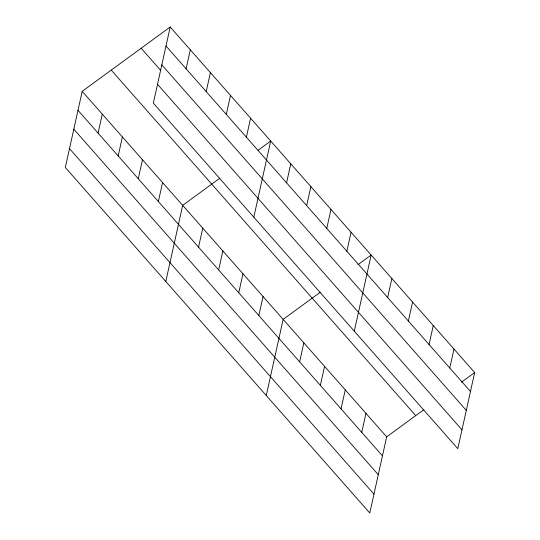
<?xml version="1.0" encoding="UTF-8"?>
<svg xmlns="http://www.w3.org/2000/svg" width="540" height="540" viewBox="0 0 540 540"><rect width="100%" height="100%" fill="white"/><g stroke="black" fill="none" stroke-linecap="round" stroke-linejoin="round"><path stroke-width="0.81" d="M170.215 27L153.333 103.147L457.805 448.673L474.68 372.526L170.215 27L82.195 91.328L65.32 167.474L369.785 513L386.667 436.853L423.873 409.664M98.084 133.124L102.29 114.129M118.179 155.932L122.391 136.937M138.274 178.733L142.486 159.739M186.097 68.796L190.31 49.802M158.369 201.542L162.581 182.547M206.192 91.604L210.404 72.61M165.794 281.495L182.675 205.349L219.881 178.16M226.287 114.406L230.499 95.411M198.558 247.151L202.77 228.157M246.382 137.214L250.594 118.219M218.653 269.953L222.865 250.958M253.807 217.168L270.689 141.021L258.147 150.188M238.748 292.761L242.96 273.767M286.571 182.824L290.783 163.829M258.842 315.562L263.054 296.568M306.666 205.625L310.878 186.631M266.267 395.523L283.149 319.376L320.355 292.181M326.761 228.434L330.973 209.439M299.639 361.861L303.851 342.873M346.856 251.235L351.068 232.241M320.348 385.358L324.554 366.363M354.281 331.196L371.162 255.049L357.959 264.695M341.05 408.854L345.263 389.86M387.659 297.54L391.865 278.546M361.753 432.351L365.965 413.357M408.362 321.03L412.574 302.042M429.064 344.527L433.276 325.532M449.766 368.024L453.978 349.029M461.484 382.178L474.68 372.526M166.003 45.995L470.475 391.52M161.825 64.854L466.29 410.38M141.169 48.229L160.718 70.416M157.511 84.287L461.983 429.813M111.24 70.099L415.712 415.625M82.195 91.328L386.667 436.853M77.99 110.322L382.455 455.848M73.805 129.181L378.277 474.707M69.498 148.615L373.97 494.14"/></g></svg>
